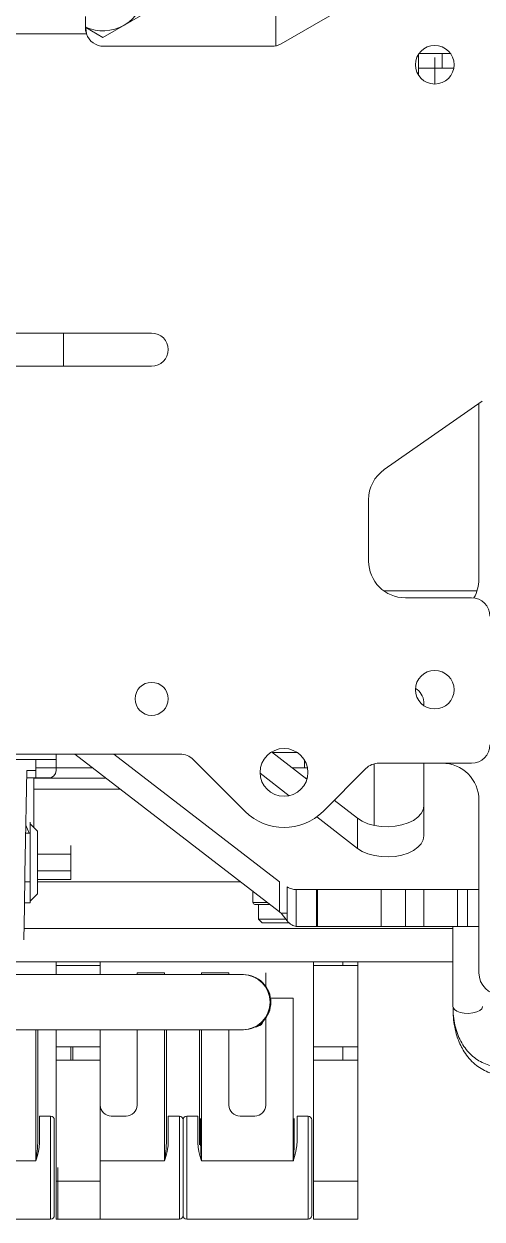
# Model space of a CAD drawing. Header units: millimetres. Extents: x 157 to 416, y 629 to 713.
# Drawn here: x 167.43 to 169.93, y 643.98 to 650.48 of the extents above; entities that cross this region are included whole.
import ezdxf

# ---------------------------------------------------------------- set-up
doc = ezdxf.new("R2010")
doc.units = ezdxf.units.MM

msp = doc.modelspace()

# ---------------------------------------------------------------- linework, layer by layer
at = {"color": 7, "linetype": 'Continuous', "lineweight": 15}
for p, q in [((168.8035, 650.3626), (168.8035, 651.3972)), ((169.3056, 650.647), (168.8324, 650.3738)), ((167.8635, 650.4088), (168.0935, 650.5416)), ((167.7688, 650.5229), (167.7688, 650.4523)), ((167.7739, 650.4289), (167.7688, 650.4756)), ((167.7702, 650.4627), (167.8635, 650.4088)), ((167.8688, 650.3604), (168.7824, 650.3604)), ((169.5796, 650.3157), (169.5796, 650.205)), ((169.7086, 650.3214), (169.5834, 650.3214)), ((169.6688, 650.2991), (169.6688, 650.2391)), ((169.7542, 650.3214), (169.7086, 650.3214)), ((169.7086, 650.2414), (169.7086, 650.3214)), ((169.7086, 650.2414), (169.5796, 650.2414)), ((169.6688, 650.2391), (169.6688, 650.1554)), ((169.7721, 650.2414), (169.7086, 650.2414)), ((168.1288, 648.8004), (167.1688, 648.8004)), ((167.6488, 648.6204), (167.6488, 648.8004)), ((167.1688, 648.6204), (168.1288, 648.6204)), ((169.9262, 648.4305), (169.3941, 648.0579)), ((169.9088, 648.4183), (169.9088, 647.4604)), ((169.3088, 647.8941), (169.3088, 647.5604)), ((169.3905, 647.3991), (169.8992, 647.3991)), ((169.5088, 647.3604), (169.8688, 647.3604)), ((169.6094, 646.7946), (169.6094, 646.7738)), ((160.7745, 646.5104), (168.2831, 646.5104)), ((167.6088, 646.4804), (167.6088, 646.5104)), ((168.8246, 645.6515), (167.7115, 646.5104)), ((168.8246, 645.8153), (167.9238, 646.5104)), ((168.9735, 646.3735), (168.7815, 646.5216)), ((168.7847, 646.5191), (168.9201, 646.5191)), ((167.6088, 646.4804), (167.3888, 646.4804)), ((167.4988, 646.4804), (167.4988, 646.4204)), ((167.4988, 646.4361), (167.8077, 646.4361)), ((167.6088, 646.4804), (167.6088, 646.4204)), ((168.3538, 646.4811), (168.6367, 646.1982)), ((168.8923, 646.4361), (168.9762, 646.4361)), ((168.9594, 646.4361), (168.9594, 646.4786)), ((169.2938, 646.4311), (169.0609, 646.1982)), ((169.3394, 646.1219), (169.3394, 646.4572)), ((169.3645, 646.4604), (169.8688, 646.4604)), ((169.6094, 646.4604), (169.6094, 646.2293)), ((167.4988, 646.3804), (167.4488, 646.3804)), ((167.4495, 646.4204), (167.4988, 646.4204)), ((167.4888, 646.1104), (167.4888, 646.3804)), ((167.4888, 646.3791), (167.8816, 646.3791)), ((167.4988, 646.3804), (167.4988, 646.4204)), ((167.5688, 646.3804), (167.4988, 646.3804)), ((168.8776, 646.2836), (168.7189, 646.4061)), ((168.9661, 646.3791), (168.975, 646.3791)), ((167.4888, 646.3191), (167.9594, 646.3191)), ((169.2489, 646.1609), (169.1217, 646.259)), ((169.9088, 646.2604), (169.9088, 645.3204)), ((169.6094, 646.0655), (169.6094, 646.2293)), ((167.462, 646.0804), (167.4443, 646.1232)), ((167.4688, 645.7004), (167.4688, 646.1404)), ((167.5088, 646.0904), (167.4688, 646.1304)), ((169.2489, 645.9971), (169.0265, 646.1687)), ((169.2489, 645.9971), (169.2489, 646.1609)), ((167.462, 646.0804), (167.4436, 646.0804)), ((167.4688, 646.0804), (167.462, 646.0804)), ((167.5088, 646.0904), (167.5088, 645.7504)), ((167.6888, 646.0127), (167.6888, 645.9665)), ((167.6888, 645.9665), (167.5088, 645.9665)), ((167.6888, 645.9665), (167.6888, 645.8742)), ((167.6888, 645.8742), (167.5088, 645.8742)), ((167.6888, 645.8742), (167.6888, 645.828)), ((167.4688, 645.8158), (167.439, 645.8158)), ((167.6888, 645.828), (167.5088, 645.828)), ((168.612, 645.8155), (167.5088, 645.8158)), ((168.8246, 645.6515), (168.8246, 645.8153)), ((168.8661, 645.7879), (168.8661, 645.6031)), ((167.4688, 645.7104), (167.5088, 645.7504)), ((168.6795, 645.7634), (168.6795, 645.7018)), ((168.9148, 645.5727), (168.9148, 645.7727)), ((169.0246, 645.7727), (168.9148, 645.7727)), ((169.0246, 645.7727), (169.0246, 645.5727)), ((169.0311, 645.7727), (169.0246, 645.7727)), ((169.0311, 645.5727), (169.0311, 645.7727)), ((169.3765, 645.7727), (169.0311, 645.7727)), ((169.3765, 645.5727), (169.3765, 645.7727)), ((169.5099, 645.7727), (169.3765, 645.7727)), ((169.5099, 645.5727), (169.5099, 645.7727)), ((169.6091, 645.7727), (169.5099, 645.7727)), ((169.6091, 645.5727), (169.6091, 645.7727)), ((169.7933, 645.7727), (169.6091, 645.7727)), ((169.7933, 645.5727), (169.7933, 645.7727)), ((169.8477, 645.7727), (169.7933, 645.7727)), ((169.8477, 645.5727), (169.8477, 645.7727)), ((169.9088, 645.7727), (169.8477, 645.7727)), ((167.4369, 645.7004), (167.4688, 645.7004)), ((168.7723, 645.6918), (168.6895, 645.6918)), ((168.7105, 645.6918), (168.7105, 645.6118)), ((168.7105, 645.6118), (168.7305, 645.5918)), ((168.7105, 645.6118), (168.858, 645.6118)), ((168.7305, 645.5918), (168.8772, 645.5918)), ((168.8661, 645.6031), (168.8326, 645.6451)), ((169.0246, 645.5727), (168.9148, 645.5727)), ((169.0311, 645.5727), (169.0246, 645.5727)), ((169.3765, 645.5727), (169.0311, 645.5727)), ((169.5099, 645.5727), (169.3765, 645.5727)), ((169.6091, 645.5727), (169.5099, 645.5727)), ((169.7933, 645.5727), (169.6091, 645.5727)), ((169.7679, 645.5727), (169.7679, 645.1363)), ((169.8477, 645.5727), (169.7933, 645.5727)), ((169.9088, 645.5727), (169.8477, 645.5727)), ((164.4494, 645.3804), (169.7679, 645.3804)), ((167.6094, 645.3604), (167.6094, 645.3804)), ((167.6094, 645.3104), (167.6094, 645.3604)), ((167.6094, 645.3604), (167.8494, 645.3604)), ((167.8494, 645.3604), (167.8494, 645.3804)), ((167.8494, 645.3104), (167.8494, 645.3604)), ((169.0094, 645.3604), (169.0094, 645.3804)), ((169.0094, 644.918), (169.0094, 645.3604)), ((169.0094, 645.3604), (169.2494, 645.3604)), ((169.1694, 645.3604), (169.1694, 645.3804)), ((169.2494, 645.3604), (169.2494, 645.3804)), ((169.2494, 644.918), (169.2494, 645.3604)), ((168.6236, 645.3104), (166.2966, 645.3104)), ((168.1994, 645.3204), (168.0494, 645.3204)), ((168.0494, 645.3204), (168.0494, 645.3104)), ((168.1994, 645.3104), (168.1994, 645.3204)), ((168.5494, 645.3204), (168.3994, 645.3204)), ((168.3994, 645.3204), (168.3994, 645.3104)), ((168.5494, 645.3104), (168.5494, 645.3204)), ((168.6275, 645.3104), (168.6236, 645.3104)), ((168.7494, 645.3204), (168.7494, 645.2474)), ((168.7757, 645.1817), (168.8994, 645.1817)), ((168.8994, 644.2977), (168.8994, 645.1817)), ((168.7494, 645.0734), (168.7494, 644.6004)), ((166.2966, 645.0104), (168.6236, 645.0104)), ((167.5094, 645.0104), (167.5094, 644.4012)), ((167.6094, 644.918), (167.6094, 645.0104)), ((167.8494, 644.918), (167.8494, 645.0104)), ((168.0494, 645.0104), (168.0494, 644.6004)), ((168.2094, 645.0104), (168.2094, 644.4012)), ((168.3894, 644.4012), (168.3894, 645.0104)), ((168.3994, 645.0104), (168.3994, 644.2977)), ((168.5494, 644.6004), (168.5494, 645.0104)), ((168.6236, 645.0104), (168.6275, 645.0104)), ((168.7257, 645.0384), (168.7146, 645.0384)), ((167.6094, 644.918), (167.8494, 644.918)), ((167.6094, 644.8441), (167.6094, 644.918)), ((167.6894, 644.8441), (167.6894, 644.918)), ((167.6994, 644.918), (167.6994, 644.8441)), ((167.8494, 644.8441), (167.8494, 644.918)), ((169.0094, 644.8441), (169.0094, 644.918)), ((169.0094, 644.918), (169.2494, 644.918)), ((169.1694, 644.8441), (169.1694, 644.918)), ((169.2494, 644.8441), (169.2494, 644.918)), ((167.6094, 644.1864), (167.6094, 644.8441)), ((167.6094, 644.8441), (167.8494, 644.8441)), ((167.8494, 644.1864), (167.8494, 644.8441)), ((169.0094, 644.1864), (169.0094, 644.8441)), ((169.0094, 644.8441), (169.2494, 644.8441)), ((169.2494, 644.1864), (169.2494, 644.8441)), ((167.5794, 644.5404), (167.5194, 644.5404)), ((167.5194, 644.5404), (167.5194, 644.3964)), ((167.5994, 644.5204), (167.5994, 644.2604)), ((167.9894, 644.5404), (167.9094, 644.5404)), ((168.2794, 644.5404), (168.2194, 644.5404)), ((168.2194, 644.5404), (168.2194, 644.3964)), ((168.2994, 644.2604), (168.2994, 644.5204)), ((168.3794, 644.5404), (168.3194, 644.5404)), ((168.3794, 644.3964), (168.3794, 644.5404)), ((168.3954, 644.3804), (168.3954, 644.528)), ((168.6894, 644.5404), (168.6094, 644.5404)), ((168.9035, 644.528), (168.9035, 644.3804)), ((168.9794, 644.5404), (168.9194, 644.5404)), ((168.9194, 644.5404), (168.9194, 644.3964)), ((168.9994, 644.5204), (168.9994, 644.2604)), ((168.3894, 644.3836), (168.3894, 644.4012)), ((166.9994, 644.2977), (167.4994, 644.2977)), ((168.3994, 644.2977), (168.8994, 644.2977)), ((167.5994, 644.2604), (167.5994, 644.0004)), ((167.6194, 644.2604), (167.6194, 643.9804)), ((168.2994, 644.0004), (168.2994, 644.2604)), ((168.9994, 644.2604), (168.9994, 644.0004)), ((167.6094, 643.9804), (167.6094, 644.1864)), ((167.6094, 644.1864), (167.8494, 644.1864)), ((167.8494, 643.9804), (167.8494, 644.1864)), ((169.0094, 643.9804), (169.0094, 644.1864)), ((169.0094, 644.1864), (169.2494, 644.1864)), ((169.2494, 643.9804), (169.2494, 644.1864)), ((166.9194, 643.9804), (167.5794, 643.9804)), ((167.6094, 643.9804), (167.8494, 643.9804)), ((167.6194, 643.9804), (168.2794, 643.9804)), ((168.3194, 643.9804), (168.9794, 643.9804)), ((169.0094, 643.9804), (169.2494, 643.9804))]:
    msp.add_line(p, q, dxfattribs=at)
at = {"color": 8, "linetype": 'Continuous', "lineweight": 15}
for p, q in [((160.7363, 650.4289), (167.7739, 650.4289)), ((169.3385, 646.1221), (169.3385, 646.4569)), ((168.6795, 645.7018), (168.7593, 645.7018)), ((168.8326, 645.6451), (168.8661, 645.6451)), ((167.4345, 645.5604), (169.7679, 645.5604)), ((167.4994, 644.2977), (167.4994, 645.0104)), ((168.1994, 644.2977), (168.1994, 645.0104)), ((167.5794, 644.2604), (167.5794, 644.5404)), ((168.2794, 644.2604), (168.2794, 644.5404)), ((168.3194, 644.5404), (168.3194, 644.2604)), ((168.9794, 644.2604), (168.9794, 644.5404)), ((168.3954, 644.3804), (168.3994, 644.3804)), ((168.9035, 644.3804), (168.8994, 644.3804)), ((167.8494, 644.2977), (168.1994, 644.2977)), ((167.5794, 643.9804), (167.5794, 644.2604)), ((168.2794, 643.9804), (168.2794, 644.2604)), ((168.3194, 644.2604), (168.3194, 643.9804)), ((168.9794, 643.9804), (168.9794, 644.2604))]:
    msp.add_line(p, q, dxfattribs=at)
at = {"color": 7, "linetype": 'Continuous', "lineweight": 15, "flags": 128}
for points in [[(167.4495, 646.4204), (167.4462, 646.2288), (167.4429, 646.0408), (167.4397, 645.8566), (167.4365, 645.6764), (167.4334, 645.5004)], [(169.6094, 646.2293), (169.6057, 646.2074), (169.5948, 646.1862), (169.577, 646.1667), (169.553, 646.1495), (169.5237, 646.1352), (169.4902, 646.1244), (169.4537, 646.1175), (169.4156, 646.1147), (169.3773, 646.1161), (169.3401, 646.1217), (169.3055, 646.1313), (169.2747, 646.1445), (169.2489, 646.1609)], [(169.6094, 646.0655), (169.6057, 646.0436), (169.5948, 646.0224), (169.577, 646.0029), (169.553, 645.9856), (169.5237, 645.9714), (169.4902, 645.9606), (169.4537, 645.9536), (169.4156, 645.9508), (169.3773, 645.9523), (169.3401, 645.9579), (169.3055, 645.9675), (169.2747, 645.9807), (169.2489, 645.9971)]]:
    msp.add_lwpolyline(points, dxfattribs=at)
at = {"color": 8, "linetype": 'Continuous', "lineweight": 15, "flags": 128}
msp.add_lwpolyline([(169.7679, 645.1363), (169.7687, 645.1313), (169.7754, 645.1207), (169.7885, 645.1115), (169.807, 645.1045), (169.829, 645.1004), (169.8528, 645.0994), (169.8761, 645.1017), (169.8969, 645.1071), (169.9134, 645.115), (169.924, 645.1249), (169.9279, 645.1358), (169.9279, 645.1363)], dxfattribs=at)
at = {"color": 7, "linetype": 'Continuous', "lineweight": 15}
for centre, radius in [((169.6688, 650.2604), 0.105), ((169.6688, 646.8604), 0.105), ((168.1288, 646.8104), 0.09), ((168.8488, 646.4104), 0.13)]:
    msp.add_circle(centre, radius, dxfattribs=at)
for centre, radius, start, end in [((167.8635, 650.6744), 0.23, 300, 0), ((167.8635, 650.6744), 0.23, 245.64573, 300), ((167.8688, 650.4604), 0.1, 198.31756, 270), ((168.7824, 650.4604), 0.1, 270, 300), ((168.1288, 648.7104), 0.09, 270, 90), ((169.5088, 647.8941), 0.2, 125, 180), ((169.5088, 647.5604), 0.2, 180, 270), ((169.7088, 647.4604), 0.2, 329.73039, 0), ((169.8688, 647.2604), 0.1, 0, 90), ((169.5151, 646.7863), 0.0947, 5.01797, 58.8945), ((168.2831, 646.4104), 0.1, 45, 90), ((169.8688, 646.5604), 0.1, 270, 0), ((169.3645, 646.3604), 0.1, 90, 135), ((169.7088, 646.2604), 0.2, 0, 90), ((167.5688, 646.4204), 0.04, 270, 0), ((168.8488, 646.4104), 0.3, 225, 315), ((168.6895, 645.7018), 0.01, 180, 270), ((168.6476, 645.4221), 0.2898, 50.31757, 52.35674), ((168.6235, 645.1605), 0.1498, 359.93402, 89.9465), ((168.6234, 645.1604), 0.15, 270.09023, 89.90977), ((168.6274, 645.1605), 0.1498, 359.9339, 89.94662), ((170.0288, 645.3204), 0.12, 180, 270), ((168.6235, 645.1602), 0.1498, 270.0535, 0.06598), ((168.6274, 645.1602), 0.1498, 270.05338, 0.0661), ((168.6572, 645.1599), 0.1395, 284.03072, 299.44193), ((167.9094, 644.6004), 0.06, 180, 270), ((167.9894, 644.6004), 0.06, 270, 0), ((168.6094, 644.6004), 0.06, 180, 270), ((168.6894, 644.6004), 0.06, 270, 0), ((167.5794, 644.5204), 0.02, 0, 90), ((168.2794, 644.5204), 0.02, 0, 90), ((168.3194, 644.5204), 0.02, 90, 180), ((168.9794, 644.5204), 0.02, 0, 90), ((167.5794, 644.0004), 0.02, 270, 0), ((168.2794, 644.0004), 0.02, 270, 0), ((168.3194, 644.0004), 0.02, 180, 270), ((168.9794, 644.0004), 0.02, 270, 0)]:
    msp.add_arc(centre, radius, start, end, dxfattribs=at)
for centre, start_param, end_param in [((168.5121, 644.7804), 2.233949, 2.277257), ((168.7868, 644.7804), 4.005929, 4.049236)]:
    msp.add_ellipse(centre, major_axis=(0, 0.41), ratio=0.361111, start_param=start_param, end_param=end_param, dxfattribs=at)
for points, knots in [([(167.7739, 650.4289), (167.7724, 650.4328), (167.7695, 650.4404), (167.769, 650.4483), (167.7688, 650.4523)], [0, 0, 0, 0, 0.504773, 1, 1, 1, 1]), ([(168.9148, 645.7727), (168.9067, 645.7734), (168.8904, 645.7747), (168.8742, 645.7835), (168.8661, 645.7879)], [0, 0, 0, 0, 0.500006, 1, 1, 1, 1]), ([(168.9148, 645.5727), (168.9067, 645.574), (168.8904, 645.5766), (168.8742, 645.5943), (168.8661, 645.6031)], [0, 0, 0, 0, 0.500003, 1, 1, 1, 1]), ([(169.7679, 645.1363), (169.7681, 645.1271), (169.7685, 645.1009), (169.7732, 645.059), (169.7837, 645.012), (169.7996, 644.9683), (169.8204, 644.9287), (169.846, 644.8939), (169.8755, 644.8646), (169.9085, 644.8412), (169.9441, 644.8238), (169.9818, 644.8125), (170.0133, 644.8081), (170.0319, 644.8077), (170.0374, 644.8076)], [0, 0, 0, 0, 0.051883, 0.147864, 0.244043, 0.339743, 0.434272, 0.526951, 0.617408, 0.705753, 0.792556, 0.878655, 0.964704, 1, 1, 1, 1]), ([(169.7692, 645.1041), (169.7693, 645.0994), (169.7697, 645.0769), (169.7742, 645.0378), (169.7848, 644.9883), (169.7994, 644.9444), (169.813, 644.919), (169.819, 644.9077)], [0, 0, 0, 0, 0.064322, 0.310369, 0.557141, 0.802721, 1, 1, 1, 1]), ([(169.7692, 645.1039), (169.7693, 645.0995), (169.7697, 645.0772), (169.7742, 645.0382), (169.7847, 644.9885), (169.8007, 644.9421), (169.8218, 644.8996), (169.8477, 644.862), (169.8778, 644.8299), (169.9115, 644.8037), (169.9479, 644.7835), (169.9865, 644.7695), (170.0247, 644.7616), (170.05, 644.7608), (170.0616, 644.7604)], [0, 0, 0, 0, 0.0240241, 0.1196049, 0.2154861, 0.3109291, 0.4051765, 0.497456, 0.5873026, 0.6747452, 0.7602747, 0.8446751, 0.9287027, 1, 1, 1, 1]), ([(168.734, 645.0579), (168.7336, 645.0568), (168.7321, 645.0518), (168.7295, 645.0455), (168.7268, 645.0395), (168.7261, 645.0387), (168.7257, 645.0384)], [0, 0, 0, 0, 0.1034632, 0.4490779, 0.7335101, 1, 1, 1, 1]), ([(167.4994, 644.2977), (167.4995, 644.2979), (167.4999, 644.3015), (167.5029, 644.3238), (167.5077, 644.3584), (167.5089, 644.3889), (167.5094, 644.4012)], [0, 0, 0, 0, 0.00451, 0.103152, 0.637478, 1, 1, 1, 1]), ([(167.5194, 644.3964), (167.5185, 644.3848), (167.516, 644.3557), (167.5062, 644.3222), (167.5003, 644.3007), (167.4995, 644.2978), (167.4994, 644.2977)], [0, 0, 0, 0, 0.365132, 0.916134, 0.99556, 1, 1, 1, 1]), ([(168.1994, 644.2977), (168.1995, 644.2979), (168.1999, 644.3015), (168.2029, 644.3238), (168.2077, 644.3584), (168.2089, 644.3889), (168.2094, 644.4012)], [0, 0, 0, 0, 0.004511, 0.103152, 0.637479, 1, 1, 1, 1]), ([(168.2194, 644.3964), (168.2185, 644.3848), (168.216, 644.3557), (168.2061, 644.3222), (168.2003, 644.3007), (168.1995, 644.2978), (168.1994, 644.2977)], [0, 0, 0, 0, 0.365133, 0.916134, 0.995558, 1, 1, 1, 1]), ([(168.3994, 644.2977), (168.3994, 644.2978), (168.3986, 644.3007), (168.3927, 644.3222), (168.3829, 644.3557), (168.3804, 644.3848), (168.3794, 644.3964)], [0, 0, 0, 0, 0.0044403, 0.0838642, 0.6348669, 1, 1, 1, 1]), ([(168.3984, 644.3153), (168.3979, 644.3218), (168.3965, 644.3387), (168.3955, 644.3609), (168.3954, 644.3763), (168.3954, 644.3804)], [0, 0, 0, 0, 0.314684, 0.81741, 1, 1, 1, 1]), ([(168.9194, 644.3964), (168.9185, 644.3848), (168.916, 644.3557), (168.9061, 644.3222), (168.9003, 644.3007), (168.8995, 644.2978), (168.8994, 644.2977)], [0, 0, 0, 0, 0.365133, 0.916134, 0.995558, 1, 1, 1, 1]), ([(168.9035, 644.3804), (168.9035, 644.3763), (168.9034, 644.3609), (168.9024, 644.3387), (168.901, 644.3218), (168.9005, 644.3153)], [0, 0, 0, 0, 0.18259, 0.685316, 1, 1, 1, 1])]:
    msp.add_open_spline(points, degree=3, knots=knots, dxfattribs=at)

doc.saveas('drawing.dxf')
